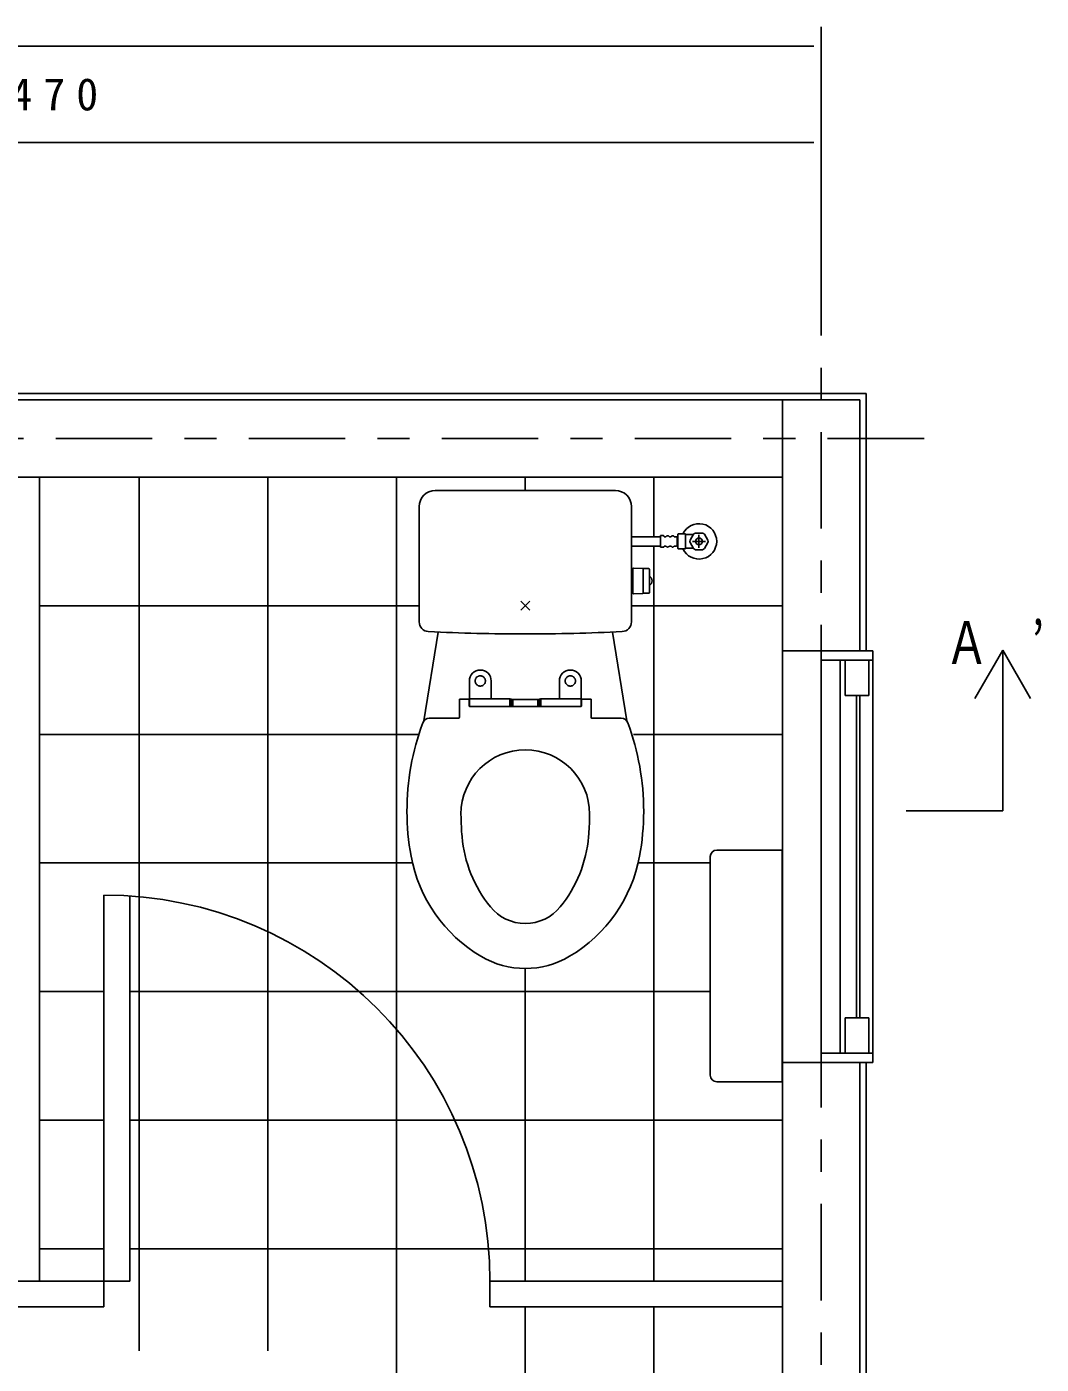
# Model space of a CAD drawing. Units: millimetres on the paper, enlarged 30 times, with parts at other scales. Extents: x -11550 to 6, y -53460 to 8010.
# Drawn here: x -6686 to -5740, y 3753 to 5001 of the extents above; entities that cross this region are included whole.
import ezdxf

# ---------------------------------------------------------------- set-up
doc = ezdxf.new("R2010")
doc.units = ezdxf.units.MM
doc.header["$LTSCALE"] = 30
doc.linetypes.add('USER1', pattern=[4.5, 2.5, -2])
doc.linetypes.add('USER2', pattern=[6, 3, -1, 1, -1])
doc.layers.add('layer1', color=4, linetype='Continuous', lineweight=25)
doc.styles.add('ＭＳ ゴシック', font='')
doc.styles.get('ＭＳ ゴシック').set_extended_font_data('MS Gothic')

msp = doc.modelspace()

# ---------------------------------------------------------------- linework, layer by layer
at = {"layer": 'layer1'}
for p, q in [((-5945.49, 4892.84), (-5945.49, 5000.84)), ((-10551.99, 4982.84), (-5958.99, 4982.84)), ((-5952.24, 4982.84), (-5958.99, 4982.84)), ((-5945.49, 4802.84), (-5945.49, 4910.84)), ((-7413.99, 4892.84), (-5958.99, 4892.84)), ((-5952.24, 4892.84), (-5958.99, 4892.84)), ((-6581.49, 4580.84), (-6581.49, 3765.77)), ((-6461.49, 4580.84), (-6461.49, 3765.77)), ((-6341.49, 4580.84), (-6341.49, 3290.84)), ((-6221.49, 4580.84), (-6221.49, 4568.24)), ((-6101.49, 4580.84), (-6101.49, 4525.22)), ((-6101.49, 4516.46), (-6101.49, 3830.84)), ((-6320.49, 4460.84), (-6674.49, 4460.84)), ((-5981.49, 4460.84), (-6122.49, 4460.84)), ((-5945.49, 4410.14), (-5945.49, 4043.54)), ((-5927.73, 4043.54), (-5927.73, 4410.14)), ((-5897.49, 4043.54), (-5897.49, 4410.14)), ((-5912.49, 4076.54), (-5912.49, 4377.14)), ((-5909.49, 4076.54), (-5909.49, 4377.14)), ((-6320.83, 4340.84), (-6674.49, 4340.84)), ((-5981.49, 4340.84), (-6120.58, 4340.84)), ((-6326.72, 4220.84), (-6674.49, 4220.84)), ((-6048.99, 4220.84), (-6116.26, 4220.84)), ((-6221.49, 4122.41), (-6221.49, 3830.84)), ((-6614.49, 4100.84), (-6674.49, 4100.84)), ((-6048.99, 4100.84), (-6590.49, 4100.84)), ((-6614.49, 3980.84), (-6674.49, 3980.84)), ((-5981.49, 3980.84), (-6590.49, 3980.84)), ((-6614.49, 3860.84), (-6674.49, 3860.84)), ((-5981.49, 3860.84), (-6590.49, 3860.84)), ((-6221.49, 3806.84), (-6221.49, 3290.84)), ((-6101.49, 3806.84), (-6101.49, 3290.84))]:
    msp.add_line(p, q, dxfattribs=at)
at = {"layer": 'layer1', "linetype": 'USER2'}
for p, q in [((-5945.49, 4802.84), (-5945.49, 3158.84)), ((-5849.49, 4616.84), (-10751.49, 4616.84))]:
    msp.add_line(p, q, dxfattribs=at)
at = {"layer": 'layer1', "color": 2}
for p, q in [((-5903.49, 4658.84), (-6785.49, 4658.84)), ((-5903.49, 4658.84), (-5903.49, 4418.84)), ((-5903.49, 4034.84), (-5903.49, 3212.84))]:
    msp.add_line(p, q, dxfattribs=at)
at = {"layer": 'layer1', "color": 20}
for p, q in [((-5909.49, 4652.84), (-6785.49, 4652.84)), ((-5981.49, 4652.84), (-5981.49, 3218.84)), ((-5909.49, 4652.84), (-5909.49, 4418.84)), ((-5981.49, 4580.84), (-7391.49, 4580.84)), ((-5909.49, 4418.84), (-5981.49, 4418.84)), ((-5909.49, 4034.84), (-5981.49, 4034.84)), ((-5909.49, 4034.84), (-5909.49, 3218.84))]:
    msp.add_line(p, q, dxfattribs=at)
at = {"layer": 'layer1', "color": 3}
for p, q in [((-6674.49, 4580.84), (-6674.49, 3830.84)), ((-6221.49, 4568.24), (-6305.49, 4568.24)), ((-6221.49, 4568.24), (-6170.49, 4568.24)), ((-6170.49, 4568.24), (-6137.49, 4568.24)), ((-6320.49, 4445.7), (-6320.49, 4553.24)), ((-6122.49, 4445.7), (-6122.49, 4553.24)), ((-6056.37, 4528.64), (-6062.61, 4528.64)), ((-6095.49, 4525.22), (-6122.49, 4525.22)), ((-6095.49, 4516.46), (-6122.49, 4516.46)), ((-6092.94, 4526.24), (-6095.49, 4526.24)), ((-6095.49, 4526.24), (-6095.49, 4515.44)), ((-6090.39, 4525.19), (-6091.89, 4525.19)), ((-6090.39, 4516.49), (-6091.89, 4516.49)), ((-6085.59, 4525.19), (-6087.09, 4525.19)), ((-6085.59, 4516.49), (-6087.09, 4516.49)), ((-6080.49, 4525.19), (-6082.59, 4525.19)), ((-6080.49, 4516.49), (-6082.59, 4516.49)), ((-6079.59, 4524.8), (-6079.89, 4524.5)), ((-6079.89, 4524.59), (-6079.89, 4517.09)), ((-6079.59, 4516.88), (-6079.89, 4517.18)), ((-6079.59, 4524.8), (-6079.29, 4524.8)), ((-6079.59, 4516.88), (-6079.29, 4516.88)), ((-6079.29, 4527.47), (-6078.82, 4527.74)), ((-6079.29, 4527.47), (-6079.29, 4514.2)), ((-6072.56, 4527.74), (-6078.82, 4527.74)), ((-6072.56, 4527.74), (-6072.09, 4527.47)), ((-6072.09, 4514.2), (-6072.09, 4527.47)), ((-6072.09, 4514.2), (-6072.09, 4527.47)), ((-6072.09, 4527.12), (-6068.56, 4527.12)), ((-6064.71, 4527.4), (-6067.8, 4522.04)), ((-6067.8, 4519.64), (-6064.71, 4514.27)), ((-6065.49, 4520.84), (-6053.49, 4520.84)), ((-6064.69, 4527.44), (-6064.71, 4527.4)), ((-6059.49, 4526.84), (-6059.49, 4514.84)), ((-6051.18, 4522.04), (-6054.29, 4527.44)), ((-6054.29, 4514.24), (-6051.18, 4519.64)), ((-6092.94, 4515.44), (-6095.49, 4515.44)), ((-6078.82, 4513.94), (-6079.29, 4514.2)), ((-6072.56, 4513.94), (-6078.82, 4513.94)), ((-6072.09, 4514.2), (-6072.56, 4513.94)), ((-6072.09, 4514.55), (-6068.56, 4514.55)), ((-6064.71, 4514.27), (-6064.69, 4514.24)), ((-6062.61, 4513.04), (-6056.37, 4513.04)), ((-6122.49, 4493.54), (-6122.49, 4474.34)), ((-6121.29, 4493.54), (-6122.49, 4493.54)), ((-6121.29, 4495.32), (-6121.29, 4493.54)), ((-6121.29, 4493.54), (-6121.29, 4474.34)), ((-6111.86, 4495.64), (-6120.67, 4495.92)), ((-6111.69, 4495.46), (-6111.69, 4495.49)), ((-6111.69, 4495.49), (-6106.29, 4495.49)), ((-6111.69, 4472.41), (-6111.69, 4495.46)), ((-6105.69, 4488.2), (-6105.69, 4494.89)), ((-6105.69, 4479.68), (-6105.69, 4488.2)), ((-6105.69, 4472.98), (-6105.69, 4479.68)), ((-6121.29, 4474.34), (-6122.49, 4474.34)), ((-6121.29, 4474.34), (-6121.29, 4472.56)), ((-6111.86, 4472.23), (-6120.67, 4471.96)), ((-6111.69, 4472.38), (-6111.69, 4472.41)), ((-6111.69, 4472.38), (-6106.29, 4472.38)), ((-6225.73, 4456.6), (-6217.25, 4465.08)), ((-6225.73, 4465.08), (-6217.25, 4456.6)), ((-6302.78, 4436.27), (-6316.04, 4353.5)), ((-6140.2, 4436.27), (-6126.94, 4353.5)), ((-5945.49, 4418.84), (-5945.49, 4410.14)), ((-5945.49, 4418.84), (-5897.49, 4418.84)), ((-5897.49, 4410.14), (-5897.49, 4418.84)), ((-5897.49, 4410.14), (-5945.49, 4410.14)), ((-5923.29, 4377.14), (-5923.29, 4410.14)), ((-5901.15, 4377.14), (-5901.15, 4410.14)), ((-6273.69, 4390.64), (-6273.69, 4373.24)), ((-6253.29, 4390.64), (-6253.29, 4373.84)), ((-6189.69, 4373.84), (-6189.69, 4390.64)), ((-6169.29, 4373.24), (-6169.29, 4390.64)), ((-6282.99, 4373.16), (-6282.99, 4356.43)), ((-6282.39, 4373.76), (-6274.59, 4373.76)), ((-6273.99, 4373.16), (-6273.99, 4367.58)), ((-6273.69, 4373.24), (-6273.69, 4366.91)), ((-6273.09, 4373.84), (-6253.29, 4373.84)), ((-6235.82, 4366.68), (-6273.09, 4366.68)), ((-6253.29, 4373.84), (-6235.82, 4373.84)), ((-6235.82, 4373.84), (-6235.82, 4366.68)), ((-6234.79, 4366.68), (-6235.82, 4366.68)), ((-6234.14, 4373.42), (-6234.79, 4373.66)), ((-6234.79, 4366.68), (-6234.79, 4373.66)), ((-6233.11, 4366.68), (-6234.79, 4366.68)), ((-6209.87, 4373.24), (-6233.11, 4373.24)), ((-6233.11, 4366.68), (-6233.11, 4373.24)), ((-6230.19, 4366.68), (-6233.11, 4366.68)), ((-6227.49, 4366.79), (-6230.19, 4366.68)), ((-6227.49, 4366.79), (-6215.49, 4366.79)), ((-6212.79, 4366.68), (-6215.49, 4366.79)), ((-6209.87, 4366.68), (-6212.79, 4366.68)), ((-6209.87, 4373.24), (-6209.87, 4366.68)), ((-6208.19, 4366.68), (-6209.87, 4366.68)), ((-6208.84, 4373.42), (-6208.19, 4373.66)), ((-6208.19, 4366.68), (-6208.19, 4373.66)), ((-6207.16, 4366.68), (-6208.19, 4366.68)), ((-6207.16, 4373.84), (-6189.69, 4373.84)), ((-6207.16, 4366.68), (-6207.16, 4373.84)), ((-6169.89, 4366.68), (-6207.16, 4366.68)), ((-6189.69, 4373.84), (-6169.89, 4373.84)), ((-6169.29, 4366.91), (-6169.29, 4373.24)), ((-6168.99, 4367.58), (-6168.99, 4373.16)), ((-6168.39, 4373.76), (-6160.59, 4373.76)), ((-6159.99, 4356.44), (-6159.99, 4373.16)), ((-5901.15, 4377.14), (-5923.29, 4377.14)), ((-6283.59, 4355.84), (-6311.01, 4355.84)), ((-6131.97, 4355.84), (-6159.39, 4355.84)), ((-5981.85, 4232.84), (-6042.99, 4232.84)), ((-5981.79, 4016.9), (-5981.79, 4232.78)), ((-6048.99, 4226.84), (-6048.99, 4022.84)), ((-5981.79, 4228.94), (-5981.49, 4228.94)), ((-5981.79, 4228.64), (-5981.49, 4228.64)), ((-5981.49, 4228.94), (-5981.49, 4020.74)), ((-6614.49, 4190.84), (-6614.49, 3806.84)), ((-6590.49, 4190.04), (-6590.49, 3830.84)), ((-5923.29, 4076.54), (-5923.29, 4043.54)), ((-5901.15, 4076.54), (-5923.29, 4076.54)), ((-5901.15, 4076.54), (-5901.15, 4043.54)), ((-5897.49, 4043.54), (-5945.49, 4043.54)), ((-5945.49, 4034.84), (-5945.49, 4043.54)), ((-5897.49, 4034.84), (-5897.49, 4043.54)), ((-5945.49, 4034.84), (-5897.49, 4034.84)), ((-5981.79, 4021.04), (-5981.49, 4021.04)), ((-5981.79, 4020.74), (-5981.49, 4020.74)), ((-6042.99, 4016.84), (-5981.85, 4016.84)), ((-6590.49, 3830.84), (-6782.49, 3830.84)), ((-5981.49, 3830.84), (-6254.49, 3830.84)), ((-6254.49, 3830.84), (-6254.49, 3806.84)), ((-6758.49, 3806.84), (-6614.49, 3806.84)), ((-6254.49, 3806.84), (-5981.49, 3806.84))]:
    msp.add_line(p, q, dxfattribs=at)
at = {"layer": 'layer1', "color": 6}
for p, q in [((-5776.18, 4419.37), (-5802.16, 4374.37)), ((-5776.18, 4419.37), (-5750.2, 4374.37)), ((-5776.18, 4269.37), (-5776.18, 4419.37)), ((-5776.18, 4269.37), (-5866.18, 4269.37))]:
    msp.add_line(p, q, dxfattribs=at)
at = {"layer": 'layer1', "color": 3}
for points in [[(-6092.94, 4526.24), (-6092.73, 4526.22), (-6092.54, 4526.16), (-6092.36, 4526.06), (-6092.2, 4525.93), (-6092.07, 4525.77), (-6091.97, 4525.59), (-6091.91, 4525.39), (-6091.89, 4525.19)], [(-6091.89, 4516.49), (-6091.91, 4516.3), (-6091.95, 4516.13), (-6092.03, 4515.96), (-6092.14, 4515.81), (-6092.26, 4515.68), (-6092.41, 4515.58), (-6092.58, 4515.5), (-6092.76, 4515.45), (-6092.94, 4515.44)], [(-6090.39, 4525.19), (-6090.18, 4525.48), (-6089.92, 4525.74), (-6089.61, 4525.93), (-6089.28, 4526.07), (-6088.92, 4526.14), (-6088.56, 4526.14), (-6088.2, 4526.07), (-6087.86, 4525.93), (-6087.56, 4525.74), (-6087.3, 4525.48), (-6087.09, 4525.19)], [(-6087.09, 4516.49), (-6087.3, 4516.19), (-6087.56, 4515.94), (-6087.86, 4515.74), (-6088.2, 4515.61), (-6088.56, 4515.54), (-6088.92, 4515.54), (-6089.28, 4515.61), (-6089.61, 4515.74), (-6089.92, 4515.94), (-6090.18, 4516.19), (-6090.39, 4516.49)], [(-6085.59, 4525.19), (-6085.43, 4525.46), (-6085.23, 4525.69), (-6084.98, 4525.89), (-6084.7, 4526.03), (-6084.4, 4526.12), (-6084.09, 4526.15), (-6083.78, 4526.12), (-6083.48, 4526.03), (-6083.2, 4525.89), (-6082.95, 4525.69), (-6082.75, 4525.46), (-6082.59, 4525.19)], [(-6082.59, 4516.49), (-6082.75, 4516.22), (-6082.95, 4515.98), (-6083.2, 4515.79), (-6083.48, 4515.64), (-6083.78, 4515.56), (-6084.09, 4515.53), (-6084.4, 4515.56), (-6084.7, 4515.64), (-6084.98, 4515.79), (-6085.23, 4515.98), (-6085.43, 4516.22), (-6085.59, 4516.49)], [(-6080.49, 4525.19), (-6080.37, 4525.18), (-6080.26, 4525.14), (-6080.16, 4525.09), (-6080.07, 4525.01), (-6079.99, 4524.92), (-6079.94, 4524.82), (-6079.9, 4524.7), (-6079.89, 4524.59)], [(-6079.89, 4517.09), (-6079.9, 4516.98), (-6079.93, 4516.88), (-6079.97, 4516.79), (-6080.03, 4516.7), (-6080.1, 4516.63), (-6080.19, 4516.57), (-6080.28, 4516.52), (-6080.39, 4516.5), (-6080.49, 4516.49)]]:
    msp.add_lwpolyline(points, dxfattribs=at)
msp.add_circle((-6059.49, 4520.84), 3.09, dxfattribs=at)
at = {"layer": 'layer1', "color": 3, "linetype": 'USER1'}
for centre in [(-6263.49, 4390.64), (-6179.49, 4390.64)]:
    msp.add_circle(centre, 4.8, dxfattribs=at)
at = {"layer": 'layer1', "color": 3}
for centre, radius, start, end in [((-6305.49, 4553.24), 15, 90, 180), ((-6137.49, 4553.24), 15, 0, 90), ((-6059.49, 4520.84), 16.5, 0, 155.28051), ((-6059.49, 4520.84), 8.4, 111.78679, 128.21323), ((-6059.49, 4520.84), 8.4, 51.78679, 68.21318), ((-6059.49, 4520.84), 16.5, 204.71977, 359.99997), ((-6068.56, 4554.12), 27, 270.00075, 278.20295), ((-6059.49, 4520.84), 8.4, 171.78673, 188.21327), ((-6059.49, 4520.84), 8.4, 351.78745, 8.21255), ((-6068.56, 4487.55), 27, 81.79883, 90.00076), ((-6059.49, 4520.84), 8.4, 231.78677, 248.21321), ((-6059.49, 4520.84), 8.4, 291.78682, 308.21321), ((-6120.69, 4495.32), 0.6, 88.21009, 180), ((-6111.87, 4495.46), 0.18, 0, 88.21009), ((-6106.29, 4494.89), 0.6, 0, 90), ((-6108.27, 4483.94), 4.98, 301.20303, 58.79697), ((-6120.69, 4472.56), 0.6, 180, 271.78991), ((-6111.87, 4472.41), 0.18, 271.78991, 0), ((-6106.29, 4472.98), 0.6, 270, 0), ((-6311.49, 4445.7), 9, 180.00008, 267.11879), ((-6131.49, 4445.7), 9, 272.8773, 359.99982), ((-6221.49, 6234.44), 1800, 267.11967, 270.00007), ((-6221.49, 6234.44), 1800, 270.00007, 272.88045), ((-6263.49, 4390.64), 10.2, 0, 180), ((-6179.49, 4390.64), 10.2, 0, 180), ((-6282.39, 4373.16), 0.6, 90, 180), ((-6274.59, 4373.16), 0.6, 0, 90), ((-6273.09, 4367.58), 0.9, 180, 228.18969), ((-6273.09, 4373.24), 0.6, 90, 180), ((-6273.09, 4367.58), 0.9, 228.18969, 270), ((-6235.82, 4370.84), 3, 70, 90), ((-6233.11, 4376.24), 3, 250, 270), ((-6209.87, 4376.24), 3, 270, 290), ((-6207.16, 4370.84), 3, 90, 110), ((-6169.89, 4373.24), 0.6, 0, 90), ((-6169.89, 4367.58), 0.9, 270, 311.81031), ((-6169.89, 4367.58), 0.9, 311.81031, 0), ((-6168.39, 4373.16), 0.6, 90, 180), ((-6160.59, 4373.16), 0.6, 0, 90), ((-6311.01, 4349.24), 6.6, 90, 159.85037), ((-6283.59, 4356.43), 0.596, 269.60282, 359.72655), ((-6159.39, 4356.44), 0.6, 180, 269.995), ((-6131.97, 4349.24), 6.6, 20.14963, 90), ((-6091.89, 4268.84), 240, 159.85037, 180), ((-6351.09, 4268.84), 240, 0, 20.14963), ((-6221.49, 4266.44), 60, 0, 180), ((-6103.89, 4268.84), 228, 180, 190.49335), ((-6339.09, 4268.84), 228, 349.50665, 0), ((-6221.49, 4266.44), 60, 180, 182.00198), ((-6005.49, 4268.84), 276, 180.93339, 184.87103), ((-6437.49, 4268.84), 276, 355.12897, 359.06661), ((-6221.49, 4266.44), 60, 357.99802, 0), ((-6160.93, 4255.59), 120, 184.87103, 219.06295), ((-6282.05, 4255.59), 120, 320.93705, 355.12897), ((-6042.99, 4226.84), 6, 90, 180), ((-5981.85, 4232.78), 0.06, 0.00521, 89.99382), ((-6192.38, 4252.45), 138, 190.49335, 239.29508), ((-6250.6, 4252.45), 138, 300.70492, 349.50665), ((-6221.49, 4206.44), 42, 219.06295, 320.93705), ((-6221.49, 4203.44), 81, 239.29508, 300.70492), ((-6042.99, 4022.84), 6, 180, 270), ((-5981.85, 4016.9), 0.06, 270.00618, 359.99479)]:
    msp.add_arc(centre, radius, start, end, dxfattribs=at)
at = {"layer": 'layer1'}
msp.add_arc((-6614.49, 3830.84), 360, 0, 90, dxfattribs=at)

# ---------------------------------------------------------------- texts
at = {"layer": 'layer1', "color": 3, "insert": (-6686.49, 4934.01), "char_height": 30.15, "attachment_point": 5, "style": 'ＭＳ ゴシック'}
msp.add_mtext('\\T1.5;2,470', dxfattribs=at)
at = {"layer": 'layer1', "color": 20, "insert": (-5830.22, 4406.33), "char_height": 40.25, "attachment_point": 7, "style": 'ＭＳ ゴシック'}
msp.add_mtext('\\T1.97;\\W0.75;Ａ’', dxfattribs=at)

doc.saveas('drawing.dxf')
